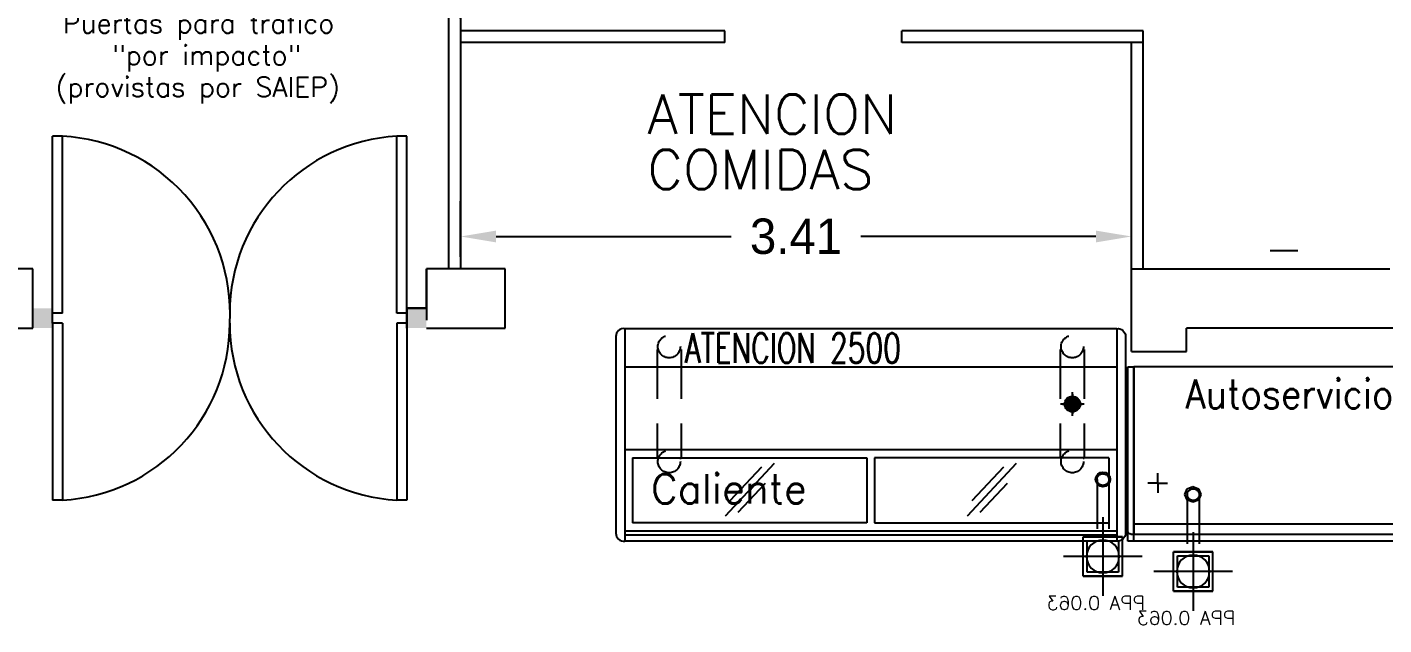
# Model space of a CAD drawing. Header units: metres. Extents: x 95 to 486, y 2972 to 3465.
# Drawn here: x 207.36 to 214.26, y 3025.91 to 3028.95 of the extents above; entities that cross this region are included whole.
import ezdxf
from ezdxf.enums import TextEntityAlignment as Align

# ---------------------------------------------------------------- set-up
doc = ezdxf.new("R2010")
doc.units = ezdxf.units.M
doc.linetypes.add('HIDDEN', pattern=[0.375, 0.25, -0.125])
doc.linetypes.add('TRATTEGGIATA2', pattern=[0.375, 0.25, -0.125])
for name, color, linetype in [('0_CAMARAS', 4, 'Continuous'), ('0_MUROS', 7, 'Continuous'), ('0_PUERTAS-VENTANAS', 3, 'Continuous'), ('C_COTAS', 5, 'Continuous'), ('E_EXHIBIDORAS', 1, 'Continuous'), ('E_INOXIGAS', 1, 'Continuous'), ('I-EXHIBIDORAS', 10, 'HIDDEN'), ('I_DESAGUES', 224, 'Continuous'), ('T_TEXTOS', 3, 'Continuous'), ('T_TEXTOS-EQUIPAMIENTO', 5, 'Continuous')]:
    doc.layers.add(name, color=color, linetype=linetype)
doc.styles.add('ROMANS', font='romans.shx', dxfattribs={"width": 0.8, "height": 0.15})
doc.styles.add('ROMANS20', font='romans.shx', dxfattribs={"width": 0.9, "height": 2})
doc.styles.add('TESTI15', font='romans.shx', dxfattribs={"width": 0.9, "height": 1.5})
doc.dimstyles.new('STANDARD$0', dxfattribs={"dimtxt": 0.2, "dimasz": 0.18, "dimexe": 0.18, "dimexo": 0.0625, "dimgap": 0.09, "dimtad": 0, "dimzin": 0, "dimdsep": 46, "dimtxsty": 'ROMANS', "dimblk": 'OBLIQUE', "dimsah": 1, "dimcen": 0.09, "dimse1": 1, "dimse2": 1, "dimadec": 0, "dimazin": 0, "dimtfac": 1, "dimtofl": 0, "dimtmove": 0, "dimatfit": 3, "dimldrblk": 'OBLIQUE', "dimfxl": 1, "dimtolj": 1, "dimtzin": 0, "dimarcsym": 0})

# ---------------------------------------------------------------- blocks, each defined once
blk = doc.blocks.new('atencion 2500 cuerpo')
at = {"layer": 'E_EXHIBIDORAS'}
blk.add_hatch(color=256, dxfattribs=at).paths.add_polyline_path([(-0.185, -0.3833, 1), (-0.265, -0.3833, 1)])
blk.add_hatch(color=256, dxfattribs=at).paths.add_polyline_path([(-0.185, -0.3833, 1), (-0.265, -0.3833, 1)])
for p, q in [((-2.5, 0), (-2.5, -1.0498)), ((-2.5, 0), (-2.5, -1.0498)), ((0, 0), (-2.5, 0)), ((0, 0), (0, -1.0498)), ((0, 0), (0, -1.0498)), ((-2.5, -0.0001), (-2.5, -0.0045)), ((-1.23, -0.0001), (-1.23, -0.0045)), ((0, -0.0001), (0, -0.0045)), ((0, -0.1953), (-2.5, -0.1953)), ((-0.225, -0.4433), (-0.225, -0.3233)), ((-0.225, -0.3333), (-0.225, -0.4333)), ((-0.165, -0.3833), (-0.285, -0.3833)), ((-0.275, -0.3833), (-0.175, -0.3833)), ((0, -0.6165), (-2.499, -0.6165)), ((-2.5, -1.027), (0, -1.027)), ((-2.5, -1.0498), (-2.5, -1.0798)), ((0, -1.0498), (-2.5, -1.0498)), ((0, -1.0798), (-2.5, -1.0798)), ((0, -1.0498), (0, -1.0798)), ((0, -1.0498), (0, -1.0798))]:
    blk.add_line(p, q, dxfattribs=at)
at = {"layer": 'E_EXHIBIDORAS', "color": 5, "linetype": 'HIDDEN'}
for p, q in [((-2.3355, -0.1065), (-2.3355, -0.6605)), ((-2.2135, -0.1065), (-2.2135, -0.6605)), ((-0.2865, -0.1065), (-0.2865, -0.6605)), ((-0.1645, -0.1065), (-0.1645, -0.6605))]:
    blk.add_line(p, q, dxfattribs=at)
at = {"layer": 'E_EXHIBIDORAS', "color": 5}
for p, q in [((-2.3355, -0.1065), (-2.3295, -0.1065)), ((-2.2135, -0.1065), (-2.2195, -0.1065)), ((-0.1645, -0.1065), (-0.1705, -0.1065)), ((-2.46, -0.6565), (-2.46, -0.987)), ((-2.46, -0.6565), (-1.27, -0.6565)), ((-2.3295, -0.6605), (-2.3355, -0.6605)), ((-2.2135, -0.6605), (-2.2195, -0.6605)), ((-1.27, -0.6565), (-1.27, -0.987)), ((-1.23, -0.6565), (-1.23, -0.987)), ((-0.04, -0.6565), (-1.23, -0.6565)), ((-1.23, -0.6565), (-1.23, -0.987)), ((-0.04, -0.6565), (-1.23, -0.6565)), ((-0.2805, -0.6605), (-0.2865, -0.6605)), ((-0.2805, -0.6605), (-0.2865, -0.6605)), ((-0.1645, -0.6605), (-0.1705, -0.6605)), ((-0.1645, -0.6605), (-0.1705, -0.6605)), ((-0.04, -0.6565), (-0.04, -0.987)), ((-0.04, -0.6565), (-0.04, -0.987)), ((-1.27, -0.987), (-2.46, -0.987)), ((-1.23, -0.987), (-0.04, -0.987)), ((-1.23, -0.987), (-0.04, -0.987))]:
    blk.add_line(p, q, dxfattribs=at)
at = {"layer": 'E_EXHIBIDORAS', "color": 5, "linetype": 'Continuous'}
for p, q in [((-1.7408, -0.6853), (-1.9892, -0.9529)), ((-0.5108, -0.6853), (-0.7592, -0.9529)), ((-0.5108, -0.6853), (-0.7592, -0.9529)), ((-1.8049, -0.7038), (-1.9661, -0.8756)), ((-0.5749, -0.7038), (-0.7361, -0.8756)), ((-0.5749, -0.7038), (-0.7361, -0.8756)), ((-1.7862, -0.7872), (-1.9247, -0.934)), ((-0.5562, -0.7872), (-0.6947, -0.934)), ((-0.5562, -0.7872), (-0.6947, -0.934))]:
    blk.add_line(p, q, dxfattribs=at)
at = {"layer": 'E_EXHIBIDORAS', "color": 5, "linetype": 'HIDDEN'}
for centre in [(-2.2745, -0.0913), (-0.2255, -0.0913), (-2.2745, -0.6757), (-0.2255, -0.6757)]:
    blk.add_circle(centre, 0.057, dxfattribs=at)
at = {"layer": 'E_EXHIBIDORAS'}
blk.add_circle((-0.225, -0.3833), 0.04, dxfattribs=at)
blk.add_circle((-0.225, -0.3833), 0.04, dxfattribs=at)
at = {"layer": 'E_EXHIBIDORAS', "ltscale": 3}
blk.add_circle((-0.07, -0.7662), 0.0375, dxfattribs=at)
blk.add_circle((-0.07, -0.7662), 0.0375, dxfattribs=at)
at = {"layer": 'E_EXHIBIDORAS', "color": 5, "style": 'ROMANS20', "width": 0.7}
blk.add_text('ATENCION 2500', height=0.15, dxfattribs=at).set_placement((-2.1947, -0.1736))
blk = doc.blocks.new('ll')
at = {"layer": 'E_EXHIBIDORAS'}
for p, q in [((1482697.7958, 4422578.5324), (1482697.7958, 4422577.4826)), ((1482697.7958, 4422578.5324), (1482697.7958, 4422577.4826)), ((1482697.7958, 4422578.5323), (1482697.7958, 4422578.5278)), ((1482697.7508, 4422578.4926), (1482697.7508, 4422577.4926)), ((1482697.7958, 4422577.4826), (1482697.7958, 4422577.4526))]:
    blk.add_line(p, q, dxfattribs=at)
for centre, radius, start, end in [((1482697.7908, 4422578.4926), 0.04, 82.81924, 180), ((1482697.7912, 4422577.4928), 0.0404, 180.25802, 276.47491)]:
    blk.add_arc(centre, radius, start, end, dxfattribs=at)
blk = doc.blocks.new('atencion lateral')
at = {"layer": 'E_EXHIBIDORAS'}
blk.add_blockref('ll', (-1482697.7958, -4422578.5324), dxfattribs=at)
blk = doc.blocks.new('lateral derecho')
at = {"layer": 'E_EXHIBIDORAS', "color": 1}
for p, q in [((412153.2, 429715.3), (412153.2, 430550.3)), ((412153.2, 430550.3), (412153.2, 429700.3)), ((412153.2, 430550.3), (412153.2, 429700.3)), ((412153.2, 430550.3), (412153.2, 429700.3))]:
    blk.add_line(p, q, dxfattribs=at)
at = {"layer": 'E_EXHIBIDORAS'}
for p in [(412153.2, 429665.3), (412183.2, 430550.3)]:
    blk.add_line(p, (412153.2, 430550.3), dxfattribs=at)
at = {"layer": 'E_EXHIBIDORAS', "color": 3, "linetype": 'ByBlock'}
for p, q in [((412153.2, 429665.3), (412153.2, 430550.3)), ((412183.2, 429665.3), (412183.2, 430550.3)), ((412183.2, 429665.3), (412183.2, 430550.3)), ((412183.2, 429665.3), (412183.2, 430550.3)), ((412168.2, 429700.3), (412153.2, 429700.3)), ((412153.2, 429665.3), (412183.2, 429665.3))]:
    blk.add_line(p, q, dxfattribs=at)
at = {"layer": 'E_EXHIBIDORAS', "color": 3}
blk.add_line((412183.2, 429665.3), (412183.2, 430550.3), dxfattribs=at)
at = {"layer": 'E_EXHIBIDORAS', "color": 1, "linetype": 'ByBlock'}
blk.add_line((412183.2, 429665.3), (412183.2, 429715.3), dxfattribs=at)
at = {"layer": 'E_EXHIBIDORAS', "color": 3, "linetype": 'ByBlock'}
blk.add_arc((412167.3, 429716.1), 15.8, 272.96352, 357.03648, dxfattribs=at)
blk = doc.blocks.new('ppa 0.063')
at = {"layer": 'I_DESAGUES'}
for p, q in [((344.6073, -182.2272), (344.6073, -182.6272)), ((344.5073, -182.5273), (344.5073, -182.3272)), ((344.5073, -182.5273), (344.5073, -182.3272)), ((344.5073, -182.5273), (344.5073, -182.3272)), ((344.5073, -182.5273), (344.5073, -182.3272)), ((344.5073, -182.3272), (344.7073, -182.3272)), ((344.7073, -182.3272), (344.5073, -182.3272)), ((344.6873, -182.3472), (344.5273, -182.3472)), ((344.5273, -182.3472), (344.5273, -182.5073)), ((344.6873, -182.5073), (344.6873, -182.3472)), ((344.7073, -182.5273), (344.7073, -182.3272)), ((344.4073, -182.4272), (344.8073, -182.4272)), ((344.5273, -182.5073), (344.6873, -182.5073)), ((344.7073, -182.5273), (344.5073, -182.5273)), ((344.5073, -182.5273), (344.7073, -182.5273))]:
    blk.add_line(p, q, dxfattribs=at)
blk.add_circle((344.6073, -182.4272), 0.0833, dxfattribs=at)
at = {"layer": 'I_DESAGUES', "style": 'ROMANS'}
blk.add_text('PPA 0.063', height=0.07, dxfattribs=at).set_placement((344.643, -182.6636), align=Align.MIDDLE_CENTER)
blk = doc.blocks.new('3750')
at = {"layer": 'E_EXHIBIDORAS'}
for p, q in [((411945.5, 430550.3), (408195.5, 430550.3)), ((408195.5, 430550.3), (408195.5, 429700.3)), ((411945.5, 430550.3), (411945.5, 429700.3)), ((408317.1, 429960.3), (408317.1, 430010.3)), ((411830.5, 429960.3), (411830.5, 430010.3)), ((408317.1, 429960.3), (408267.1, 429960.3)), ((408317.1, 429960.3), (408317.1, 429910.3)), ((408317.1, 429960.3), (408367.1, 429960.3)), ((408455.5, 429902.3), (408467, 429930.3)), ((408467, 429930.3), (408494.9, 429942.2)), ((408494.9, 429942.2), (408523.6, 429930.7)), ((408523.6, 429930.7), (408535.5, 429902.2)), ((411830.5, 429960.3), (411780.5, 429960.3)), ((411830.5, 429960.3), (411830.5, 429910.3)), ((411830.5, 429960.3), (411880.5, 429960.3)), ((408466.8, 429874.4), (408455.5, 429902.3)), ((408495.5, 429862.3), (408466.8, 429874.4)), ((408523.9, 429874.1), (408495.5, 429862.3)), ((408535.5, 429902.2), (408523.9, 429874.1)), ((408195.5, 429700.3), (411945.5, 429700.3)), ((410695.5, 429665.3), (408195.5, 429665.3)), ((411915.5, 429665.3), (411945.5, 429665.3))]:
    blk.add_line(p, q, dxfattribs=at)
at = {"layer": 'E_EXHIBIDORAS', "linetype": 'TRATTEGGIATA2'}
for p, q in [((411395.5, 430250.3), (411825.5, 430250.3)), ((411395.5, 430250.3), (411825.5, 430080.3)), ((411825.5, 430250.3), (411395.5, 430080.3)), ((411395.5, 430250.3), (411395.5, 430080.3)), ((411825.5, 430080.3), (411825.5, 430250.3)), ((411395.5, 430080.3), (411825.5, 430080.3))]:
    blk.add_line(p, q, dxfattribs=at)
at = {"layer": 'E_EXHIBIDORAS', "color": 3}
for p, q in [((408195.5, 429752.3), (411945.5, 429752.3)), ((411945.5, 429665.3), (408195.5, 429665.3))]:
    blk.add_line(p, q, dxfattribs=at)
at = {"layer": 'E_EXHIBIDORAS', "color": 5, "style": 'TESTI15', "width": 0.9}
blk.add_text('Autoservicio Alta 3750', height=147.999, dxfattribs=at).set_placement((409469, 430416.8), align=Align.MIDDLE)
blk = doc.blocks.new('*D96')
at = {"layer": 'C_COTAS', "color": 0, "lineweight": -2, "transparency": 16777216}
for p, q in [((209.5658, 3027.7818), (209.5658, 3028.0645)), ((212.9745, 3027.9447), (212.9745, 3028.0645)), ((209.7458, 3027.8845), (210.9402, 3027.8845)), ((212.7945, 3027.8845), (211.6002, 3027.8845))]:
    blk.add_line(p, q, dxfattribs=at)
at = {"layer": 'C_COTAS', "color": 0, "transparency": 16777216}
for points in [[(209.7458, 3027.9145), (209.7458, 3027.8545), (209.5658, 3027.8845)], [(212.7945, 3027.9145), (212.7945, 3027.8545), (212.9745, 3027.8845)]]:
    blk.add_solid(points, dxfattribs=at)
at = {"layer": 'DEFPOINTS', "color": 0, "transparency": 16777216}
for p in [(212.9745, 3027.8845), (212.9745, 3027.8822), (209.5658, 3027.7193)]:
    blk.add_point(p, dxfattribs=at)
at = {"layer": 'C_COTAS', "color": 0, "transparency": 16777216, "insert": (211.2702, 3027.8845), "char_height": 0.18, "attachment_point": 5}
blk.add_mtext('\\A1;3.41', dxfattribs=at)
blk = doc.blocks.new('*D97')
at = {"layer": 'C_COTAS', "color": 0, "lineweight": -2, "transparency": 16777216}
for p, q in [((209.5658, 3028.9922), (209.5658, 3029.8148)), ((215.7335, 3028.8511), (215.7335, 3029.8148)), ((209.7458, 3029.6348), (212.3197, 3029.6348)), ((215.5535, 3029.6348), (212.9797, 3029.6348))]:
    blk.add_line(p, q, dxfattribs=at)
at = {"layer": 'C_COTAS', "color": 0, "transparency": 16777216}
for points in [[(209.7458, 3029.6648), (209.7458, 3029.6048), (209.5658, 3029.6348)], [(215.5535, 3029.6648), (215.5535, 3029.6048), (215.7335, 3029.6348)]]:
    blk.add_solid(points, dxfattribs=at)
at = {"layer": 'DEFPOINTS', "color": 0, "transparency": 16777216}
for p in [(215.7335, 3029.6348), (209.5658, 3028.9297), (215.7335, 3028.7886)]:
    blk.add_point(p, dxfattribs=at)
at = {"layer": 'C_COTAS', "color": 0, "transparency": 16777216, "insert": (212.6497, 3029.6348), "char_height": 0.18, "attachment_point": 5}
blk.add_mtext('\\A1;6.17', dxfattribs=at)

msp = doc.modelspace()

# ---------------------------------------------------------------- linework, layer by layer
at = {"layer": '0_CAMARAS', "ltscale": 0.25}
for p, q in [((209.5052, 3027.7193), (209.5052, 3032.771)), ((209.5658, 3032.711), (209.5658, 3027.7193)), ((209.3921, 3027.5193), (209.3921, 3027.4593)), ((209.3921, 3027.5193), (209.3921, 3027.4593))]:
    msp.add_line(p, q, dxfattribs=at)
at = {"layer": '0_CAMARAS'}
for p, q in [((210.9075, 3028.9297), (209.5658, 3028.9297)), ((210.9075, 3028.8697), (210.9075, 3028.9297)), ((213.0345, 3028.9297), (211.8075, 3028.9297)), ((211.8075, 3028.8697), (211.8075, 3028.9297)), ((213.0345, 3027.7193), (213.0345, 3028.9297)), ((210.9075, 3028.8697), (209.5658, 3028.8697)), ((213.0345, 3028.8697), (211.8075, 3028.8697)), ((212.9745, 3027.7193), (212.9745, 3028.8697))]:
    msp.add_line(p, q, dxfattribs=at)
at = {"layer": '0_MUROS'}
for p, q in [((212.9745, 3027.7193), (212.9745, 3028.8697)), ((207.3921, 3027.7193), (192.0937, 3027.7193)), ((207.3921, 3027.4193), (207.3921, 3027.7193)), ((207.3921, 3027.4193), (207.3921, 3027.7193)), ((212.9745, 3027.2993), (212.9745, 3027.7193)), ((212.9745, 3027.7193), (214.2881, 3027.7193)), ((205.4683, 3027.4193), (207.3921, 3027.4193)), ((212.9745, 3027.4193), (212.9745, 3027.4193)), ((213.2545, 3027.2993), (213.2545, 3027.4193)), ((212.9745, 3027.2993), (213.2545, 3027.2993))]:
    msp.add_line(p, q, dxfattribs=at)
at = {"layer": '0_MUROS', "ltscale": 0.25}
for p, q in [((209.3921, 3027.5193), (209.3921, 3027.7193)), ((209.7921, 3027.7193), (209.3921, 3027.7193)), ((209.3921, 3027.7193), (209.3921, 3027.5193)), ((209.7921, 3027.4193), (209.7921, 3027.7193)), ((209.2921, 3027.4193), (209.2921, 3027.5193)), ((209.2921, 3027.5193), (209.3921, 3027.5193)), ((209.3921, 3027.5193), (209.2921, 3027.5193)), ((209.2921, 3027.5193), (209.2921, 3027.4193)), ((209.2921, 3027.5193), (209.3921, 3027.5193)), ((209.2921, 3027.4193), (209.2921, 3027.5193)), ((209.3921, 3027.4193), (209.7921, 3027.4193)), ((215.9921, 3027.4193), (213.2545, 3027.4193))]:
    msp.add_line(p, q, dxfattribs=at)
at = {"layer": '0_MUROS'}
for points in [[(207.3921, 3027.4193), (207.3921, 3027.5193), (207.4921, 3027.4193), (207.4921, 3027.5193)], [(209.2921, 3027.5193), (209.3921, 3027.5193), (209.2921, 3027.4193), (209.3921, 3027.4193)], [(209.2921, 3027.5193), (209.3921, 3027.5193), (209.2921, 3027.4193), (209.3921, 3027.4193)]]:
    msp.add_solid(points, dxfattribs=at)
at = {"layer": '0_PUERTAS-VENTANAS'}
for p, q in [((207.4921, 3027.4943), (207.4921, 3028.3943)), ((207.5421, 3028.3943), (207.4921, 3028.3943)), ((207.5421, 3027.4943), (207.5421, 3028.3943)), ((209.2421, 3027.4943), (209.2421, 3028.3943)), ((209.2921, 3028.3943), (209.2421, 3028.3943)), ((209.2921, 3027.4943), (209.2921, 3028.3943)), ((207.5421, 3027.4943), (207.4921, 3027.4943)), ((207.4921, 3027.4443), (207.4921, 3027.4943)), ((209.2921, 3027.4943), (209.2421, 3027.4943)), ((209.2921, 3027.4443), (209.2921, 3027.4943)), ((207.5421, 3027.4443), (207.4921, 3027.4443)), ((207.4921, 3027.4443), (207.4921, 3026.5443)), ((207.5421, 3027.4443), (207.5421, 3026.5443)), ((209.2921, 3027.4443), (209.2421, 3027.4443)), ((209.2421, 3027.4443), (209.2421, 3026.5443)), ((209.2921, 3027.4443), (209.2921, 3026.5443)), ((207.5421, 3026.5443), (207.4921, 3026.5443)), ((209.2921, 3026.5443), (209.2421, 3026.5443))]:
    msp.add_line(p, q, dxfattribs=at)
at = {"layer": '0_PUERTAS-VENTANAS', "color": 5}
for centre, start, end in [((207.4936, 3027.4956), 356.73175, 86.90859), ((209.2921, 3027.4956), 93.18467, 180.08848), ((207.4921, 3027.4429), 273.18467, 0.08848), ((209.2921, 3027.4429), 179.91152, 266.81533)]:
    msp.add_arc(centre, 0.9, start, end, dxfattribs=at)
at = {"layer": 'E_INOXIGAS', "color": 14}
msp.add_line((213.6796, 3027.8127), (213.8196, 3027.8127), dxfattribs=at)
at = {"layer": 'I-EXHIBIDORAS'}
for p, q in [((212.7998, 3026.649), (212.7998, 3026.3332)), ((212.8598, 3026.649), (212.8598, 3026.3332)), ((213.2587, 3026.5725), (213.2587, 3026.2566)), ((213.3187, 3026.5725), (213.3187, 3026.2566))]:
    msp.add_line(p, q, dxfattribs=at)
for centre in [(212.8298, 3026.649), (213.2887, 3026.5725)]:
    msp.add_circle(centre, 0.03, dxfattribs=at)

# ---------------------------------------------------------------- block references
at = {"layer": '0_MUROS'}
for name, p in [('atencion lateral', (210.3997, 3027.4159)), ('atencion 2500 cuerpo', (212.8997, 3027.4159))]:
    msp.add_blockref(name, p, dxfattribs=at)
at = {"layer": '0_MUROS', "xscale": -1}
msp.add_blockref('atencion lateral', (212.8997, 3027.4159), dxfattribs=at)
at = {"layer": 'E_EXHIBIDORAS', "yscale": 0.001, "zscale": 0.001}
for name, p, xscale in [('lateral derecho', (625.1397, 2596.6709), -0.001), ('3750', (-195.2089, 2596.6709), 0.001)]:
    msp.add_blockref(name, p, dxfattribs=dict(at, xscale=xscale))
at = {"layer": 'I_DESAGUES', "xscale": -1}
for p in [(557.4371, 3208.6854), (557.8961, 3208.6089)]:
    msp.add_blockref('ppa 0.063', p, dxfattribs=at)

# ---------------------------------------------------------------- texts
at = {"layer": 'T_TEXTOS', "style": 'ROMANS'}
for s, p in [('ATENCION', (210.5155, 3028.407)), ('COMIDAS', (210.5155, 3028.1253))]:
    msp.add_text(s, height=0.2, dxfattribs=at).set_placement(p)
at = {"layer": 'T_TEXTOS-EQUIPAMIENTO', "style": 'ROMANS'}
for s, height, p in [('Puertas para trafico', 0.1, (207.5436, 3028.9181)), ('"por impacto"', 0.1, (207.795, 3028.7562)), ('(provistas por SAIEP)', 0.1, (207.507, 3028.5943)), ('Caliente', 0.15, (210.5341, 3026.5271))]:
    msp.add_text(s, height=height, dxfattribs=at).set_placement(p)

# ---------------------------------------------------------------- dimensions: what is measured, and where the dimension line sits
at = {"layer": 'C_COTAS'}
for base, p1, p2, picture, middle in [((215.7335, 3029.6348), (209.5658, 3028.9297), (215.7335, 3028.7886), '*D97', (212.6497, 3029.6348)), ((212.9745, 3027.8845), (209.5658, 3027.7193), (212.9745, 3027.8822), '*D96', (211.2702, 3027.8845))]:
    dim = msp.add_linear_dim(base=base, p1=p1, p2=p2, dimstyle='STANDARD$0', override={"dimtxt": 0.18, "dimtxsty": 'Standard', "dimsah": 0, "dimse1": 0, "dimse2": 0}, dxfattribs=at)
    dim.commit()
    dim.dimension.update_dxf_attribs({"geometry": picture, "text_midpoint": middle})

doc.saveas('drawing.dxf')
